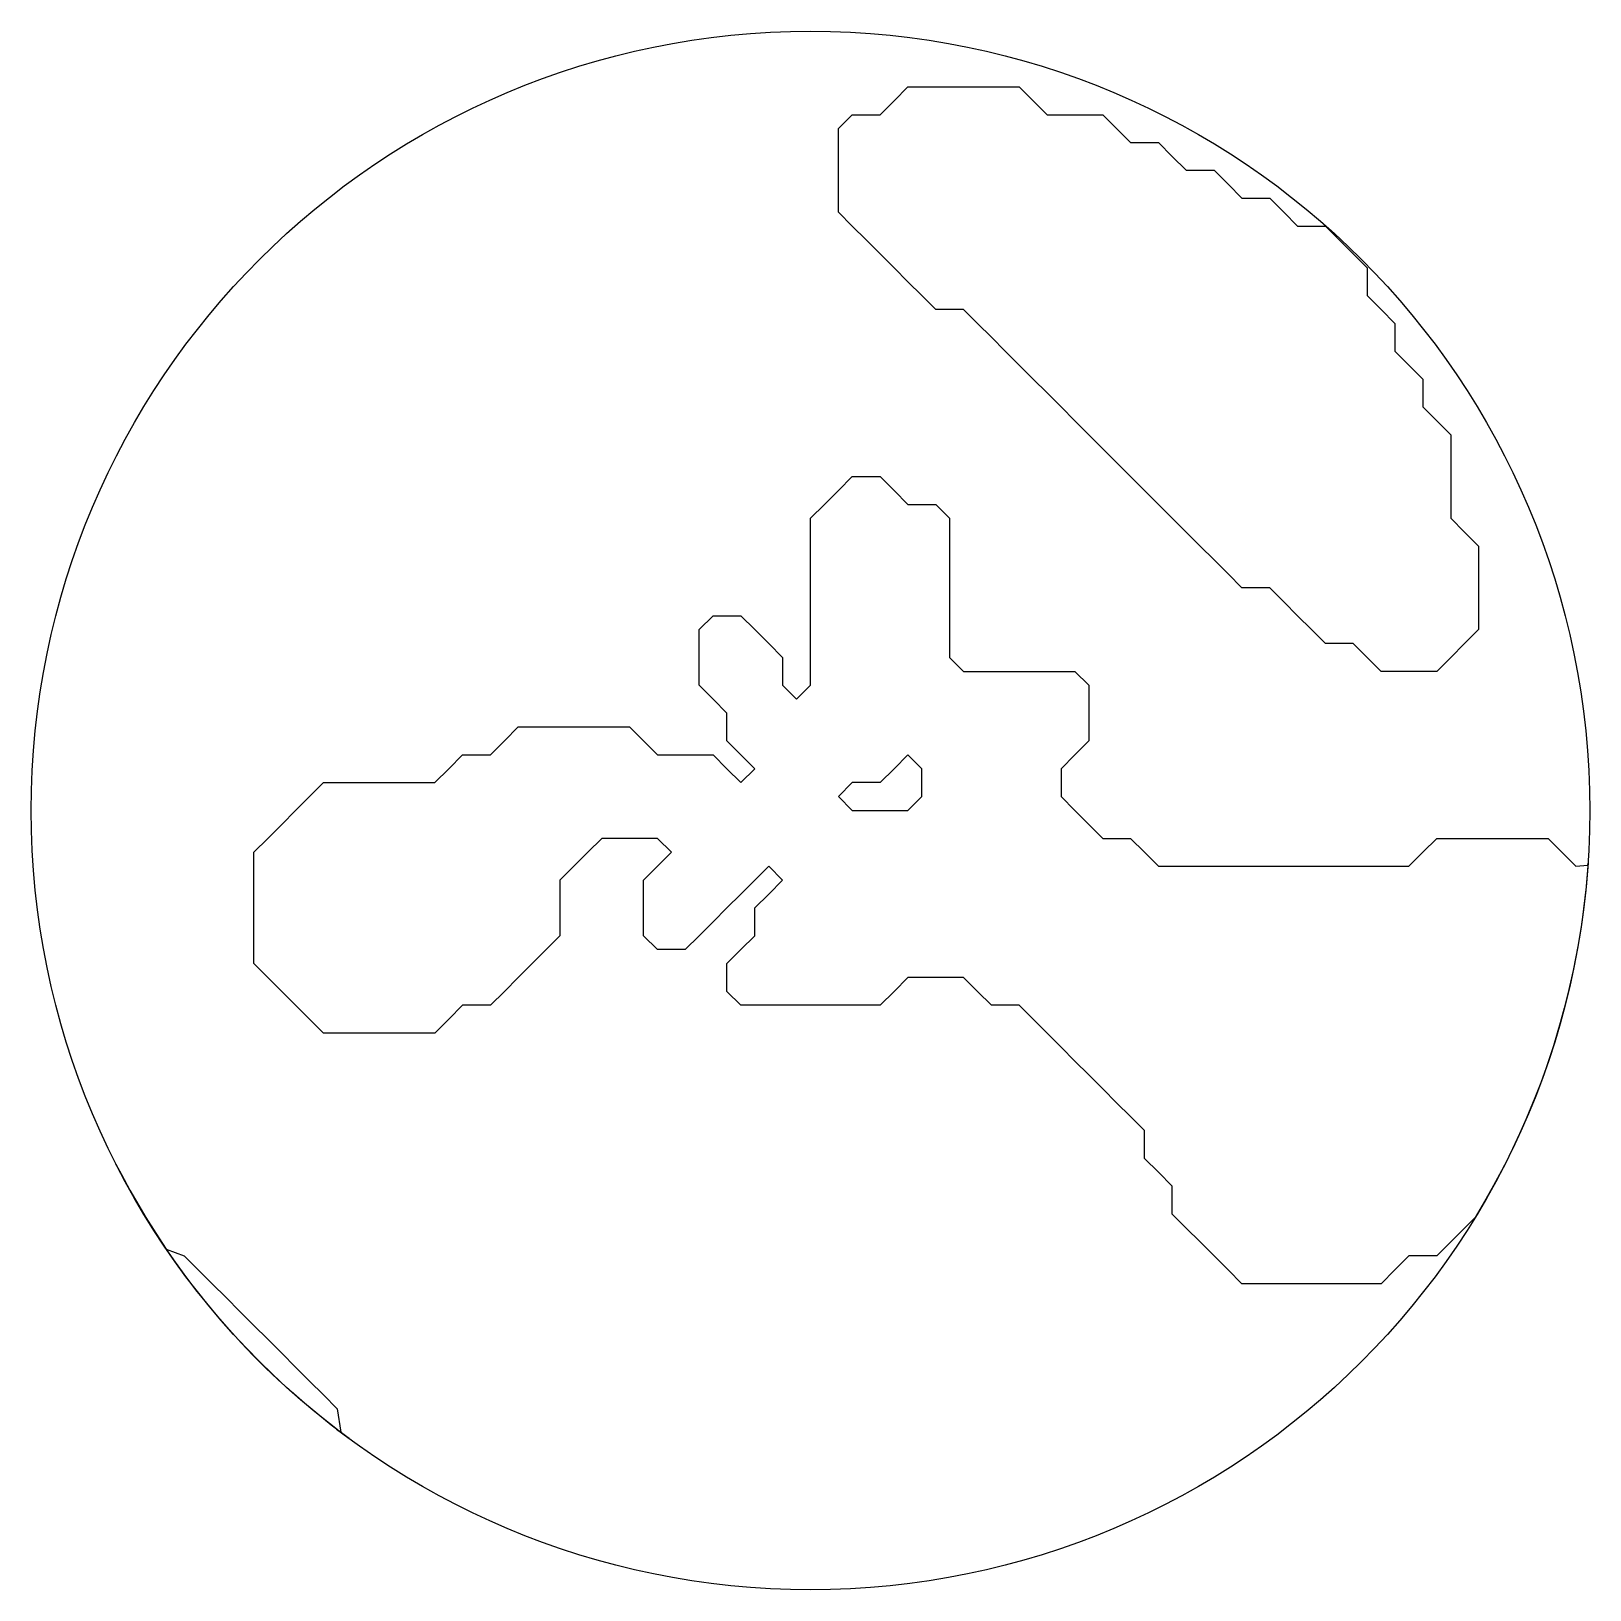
# Model space of a CAD drawing. Header units: millimetres. Extents: x -25 to 25, y -25 to 25.
import ezdxf

# ---------------------------------------------------------------- set-up
doc = ezdxf.new("R2010")
doc.units = ezdxf.units.MM
doc.layers.add('DISK_OUTER', color=3, linetype='Continuous')
doc.layers.add('PLA_REGIONS', color=5, linetype='Continuous')

msp = doc.modelspace()

# ---------------------------------------------------------------- linework, layer by layer
at = {"layer": 'DISK_OUTER'}
msp.add_circle((0, 0), 25, dxfattribs=at)
at = {"layer": 'PLA_REGIONS'}
for points in [[(20.089, 4.464), (19.196, 4.464), (18.304, 4.464), (17.857, 4.911), (17.411, 5.357), (16.518, 5.357), (16.071, 5.804), (15.625, 6.25), (15.179, 6.696), (14.732, 7.143), (13.839, 7.143), (13.393, 7.589), (12.946, 8.036), (12.5, 8.482), (12.054, 8.929), (11.607, 9.375), (11.161, 9.821), (10.714, 10.268), (10.268, 10.714), (9.821, 11.161), (9.375, 11.607), (8.929, 12.054), (8.482, 12.5), (8.036, 12.946), (7.589, 13.393), (7.143, 13.839), (6.696, 14.286), (6.25, 14.732), (5.804, 15.179), (5.357, 15.625), (4.911, 16.071), (4.018, 16.071), (3.571, 16.518), (3.125, 16.964), (2.679, 17.411), (2.232, 17.857), (1.786, 18.304), (1.339, 18.75), (0.893, 19.196), (0.893, 20.089), (0.893, 20.982), (0.893, 21.875), (1.339, 22.321), (2.232, 22.321), (2.679, 22.768), (3.125, 23.214), (4.018, 23.214), (4.911, 23.214), (5.804, 23.214), (6.696, 23.214), (7.143, 22.768), (7.589, 22.321), (8.482, 22.321), (9.375, 22.321), (9.821, 21.875), (10.268, 21.429), (11.161, 21.429), (11.607, 20.982), (12.054, 20.536), (12.946, 20.536), (13.393, 20.089), (13.839, 19.643), (14.732, 19.643), (15.179, 19.196), (15.625, 18.75), (16.518, 18.75), (16.964, 18.304), (17.411, 17.857), (17.857, 17.411), (17.857, 16.518), (18.304, 16.071), (18.75, 15.625), (18.75, 14.732), (19.196, 14.286), (19.643, 13.839), (19.643, 12.946), (20.089, 12.5), (20.536, 12.054), (20.536, 11.161), (20.536, 10.268), (20.536, 9.375), (20.982, 8.929), (21.429, 8.482), (21.429, 7.589), (21.429, 6.696), (21.429, 5.804), (20.982, 5.357), (20.536, 4.911), (20.089, 4.464)], [(18.304, -15.179), (17.411, -15.179), (16.518, -15.179), (15.625, -15.179), (14.732, -15.179), (13.839, -15.179), (13.393, -14.732), (12.946, -14.286), (12.5, -13.839), (12.054, -13.393), (11.607, -12.946), (11.607, -12.054), (11.161, -11.607), (10.714, -11.161), (10.714, -10.268), (10.268, -9.821), (9.821, -9.375), (9.375, -8.929), (8.929, -8.482), (8.482, -8.036), (8.036, -7.589), (7.589, -7.143), (7.143, -6.696), (6.696, -6.25), (5.804, -6.25), (5.357, -5.804), (4.911, -5.357), (4.018, -5.357), (3.125, -5.357), (2.679, -5.804), (2.232, -6.25), (1.339, -6.25), (0.446, -6.25), (-0.446, -6.25), (-1.339, -6.25), (-2.232, -6.25), (-2.679, -5.804), (-2.679, -4.911), (-2.232, -4.464), (-1.786, -4.018), (-1.786, -3.125), (-1.339, -2.679), (-0.893, -2.232), (-1.339, -1.786), (-1.786, -2.232), (-2.232, -2.679), (-2.679, -3.125), (-3.125, -3.571), (-3.571, -4.018), (-4.018, -4.464), (-4.911, -4.464), (-5.357, -4.018), (-5.357, -3.125), (-5.357, -2.232), (-4.911, -1.786), (-4.464, -1.339), (-4.911, -0.893), (-5.804, -0.893), (-6.696, -0.893), (-7.143, -1.339), (-7.589, -1.786), (-8.036, -2.232), (-8.036, -3.125), (-8.036, -4.018), (-8.482, -4.464), (-8.929, -4.911), (-9.375, -5.357), (-9.821, -5.804), (-10.268, -6.25), (-11.161, -6.25), (-11.607, -6.696), (-12.054, -7.143), (-12.946, -7.143), (-13.839, -7.143), (-14.732, -7.143), (-15.625, -7.143), (-16.071, -6.696), (-16.518, -6.25), (-16.964, -5.804), (-17.411, -5.357), (-17.857, -4.911), (-17.857, -4.018), (-17.857, -3.125), (-17.857, -2.232), (-17.857, -1.339), (-17.411, -0.893), (-16.964, -0.446), (-16.518, 0), (-16.071, 0.446), (-15.625, 0.893), (-14.732, 0.893), (-13.839, 0.893), (-12.946, 0.893), (-12.054, 0.893), (-11.607, 1.339), (-11.161, 1.786), (-10.268, 1.786), (-9.821, 2.232), (-9.375, 2.679), (-8.482, 2.679), (-7.589, 2.679), (-6.696, 2.679), (-5.804, 2.679), (-5.357, 2.232), (-4.911, 1.786), (-4.018, 1.786), (-3.125, 1.786), (-2.679, 1.339), (-2.232, 0.893), (-1.786, 1.339), (-2.232, 1.786), (-2.679, 2.232), (-2.679, 3.125), (-3.125, 3.571), (-3.571, 4.018), (-3.571, 4.911), (-3.571, 5.804), (-3.125, 6.25), (-2.232, 6.25), (-1.786, 5.804), (-1.339, 5.357), (-0.893, 4.911), (-0.893, 4.018), (-0.446, 3.571), (0, 4.018), (0, 4.911), (0, 5.804), (0, 6.696), (0, 7.589), (0, 8.482), (0, 9.375), (0.446, 9.821), (0.893, 10.268), (1.339, 10.714), (2.232, 10.714), (2.679, 10.268), (3.125, 9.821), (4.018, 9.821), (4.464, 9.375), (4.464, 8.482), (4.464, 7.589), (4.464, 6.696), (4.464, 5.804), (4.464, 4.911), (4.911, 4.464), (5.804, 4.464), (6.696, 4.464), (7.589, 4.464), (8.482, 4.464), (8.929, 4.018), (8.929, 3.125), (8.929, 2.232), (8.482, 1.786), (8.036, 1.339), (8.036, 0.446), (8.482, 0), (8.929, -0.446), (9.375, -0.893), (10.268, -0.893), (10.714, -1.339), (11.161, -1.786), (12.054, -1.786), (12.946, -1.786), (13.839, -1.786), (14.732, -1.786), (15.625, -1.786), (16.518, -1.786), (17.411, -1.786), (18.304, -1.786), (19.196, -1.786), (19.643, -1.339), (20.089, -0.893), (20.982, -0.893), (21.875, -0.893), (22.768, -0.893), (23.661, -0.893), (24.107, -1.339), (24.554, -1.786), (24.939, -1.75), (24.943, -1.691), (24.914, -2.076), (24.88, -2.447), (24.842, -2.805), (24.741, -3.591), (24.616, -4.367), (24.468, -5.13), (24.299, -5.879), (24.182, -6.343), (24.053, -6.815), (23.834, -7.547), (23.596, -8.259), (23.425, -8.735), (23.239, -9.216), (22.958, -9.896), (22.745, -10.375), (22.519, -10.857), (22.279, -11.342), (22.105, -11.678), (21.914, -12.031), (21.626, -12.543), (21.321, -13.054), (20.982, -13.393), (20.536, -13.839), (20.089, -14.286), (19.196, -14.286), (18.75, -14.732), (18.304, -15.179)], [(3.571, 0.446), (3.571, 1.339), (3.125, 1.786), (2.679, 1.339), (2.232, 0.893), (1.339, 0.893), (0.893, 0.446), (1.339, 0), (2.232, 0), (3.125, 0), (3.571, 0.446)], [(-14.871, -20.096), (-15.376, -19.713), (-15.809, -19.367), (-16.237, -19.009), (-16.658, -18.641), (-17.072, -18.263), (-17.478, -17.875), (-17.875, -17.478), (-18.263, -17.072), (-18.641, -16.658), (-19.009, -16.237), (-19.367, -15.809), (-19.713, -15.376), (-20.096, -14.871), (-20.424, -14.417), (-20.74, -13.959), (-21.042, -13.499), (-21.332, -13.036), (-21.681, -12.447), (-21.947, -11.971), (-22.2, -11.496), (-22.279, -11.342), (-22.105, -11.678), (-21.834, -12.177), (-21.548, -12.676), (-21.321, -13.054), (-21.001, -13.563), (-20.665, -14.07), (-20.089, -14.286), (-19.643, -14.732), (-19.196, -15.179), (-18.75, -15.625), (-18.304, -16.071), (-17.857, -16.518), (-17.411, -16.964), (-16.964, -17.411), (-16.518, -17.857), (-16.071, -18.304), (-15.625, -18.75), (-15.179, -19.196), (-15.071, -19.947), (-15.138, -19.896), (-15.202, -19.847), (-14.802, -20.147), (-14.871, -20.096)]]:
    msp.add_lwpolyline(points, close=True, dxfattribs=at)

doc.saveas('drawing.dxf')
